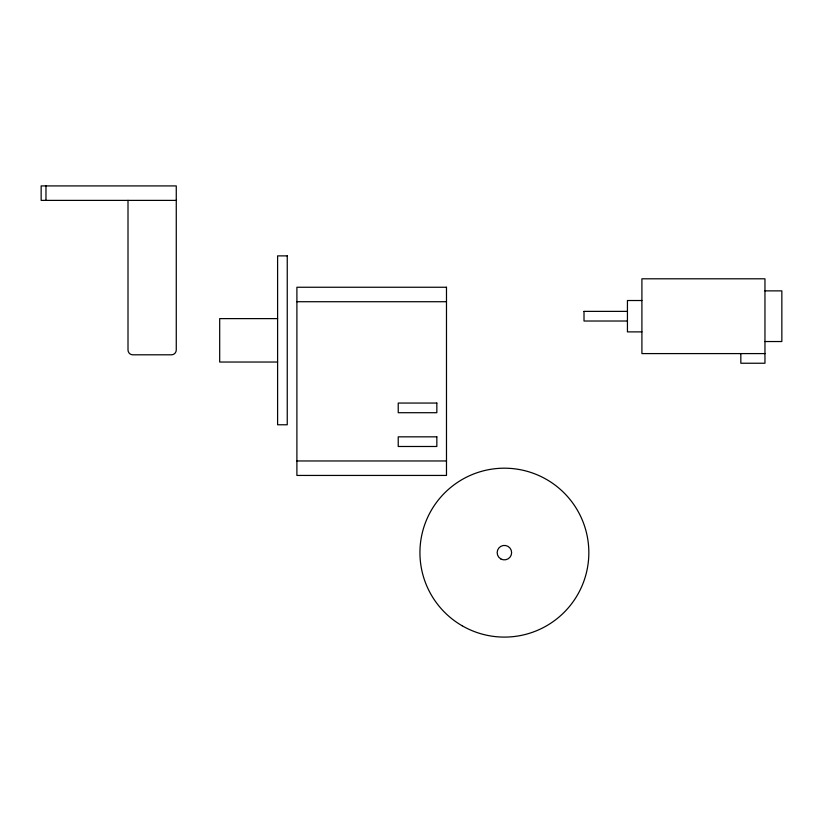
<?xml version="1.0" encoding="UTF-8"?>
<svg xmlns="http://www.w3.org/2000/svg" width="823" height="823" viewBox="0 0 823 823"><rect width="100%" height="100%" fill="white"/><g stroke="black" fill="none" stroke-linecap="round" stroke-linejoin="round"><path stroke-width="1.23" d="M176.266 200.39L41.15 200.39L41.15 185.916L176.266 185.916L176.266 349.981A4.825 4.825 0 0 1 171.431 354.806L132.832 354.806A4.825 4.825 0 0 1 128.007 349.981L128.007 200.39M764.958 290.869L781.85 290.869L781.85 341.535L764.958 341.535M641.909 300.518L627.435 300.518L627.435 331.885L641.909 331.885M296.897 301.722L446.488 301.722M584.011 311.372L627.435 311.372M277.598 318.614L219.69 318.614L219.69 362.038L277.598 362.038M627.435 321.021L584.011 321.021L584.011 311.392M764.958 353.592L641.909 353.592L641.909 278.802L764.958 278.802L764.958 363.241L740.834 363.241L740.834 353.592M296.897 460.962L446.488 460.962M45.975 185.916L45.975 200.39M287.248 255.881L277.598 255.881L277.598 424.771L287.248 424.771L287.248 255.881M446.488 287.248L296.897 287.248L296.897 475.437L446.488 475.437L446.488 287.248M436.838 403.054L398.229 403.054L398.229 412.704L436.838 412.704L436.838 403.054M436.838 436.838L398.229 436.838L398.229 446.488L436.838 446.488L436.838 436.838M462.166 625.778A84.44 84.44 0 0 0 588.836 552.645A84.44 84.44 0 0 0 462.166 479.511A84.44 84.44 0 0 0 462.166 625.778M500.775 558.91A7.242 7.242 0 0 0 511.628 552.645A7.242 7.242 0 0 0 500.775 546.379A7.242 7.242 0 0 0 500.775 558.91"/></g></svg>
